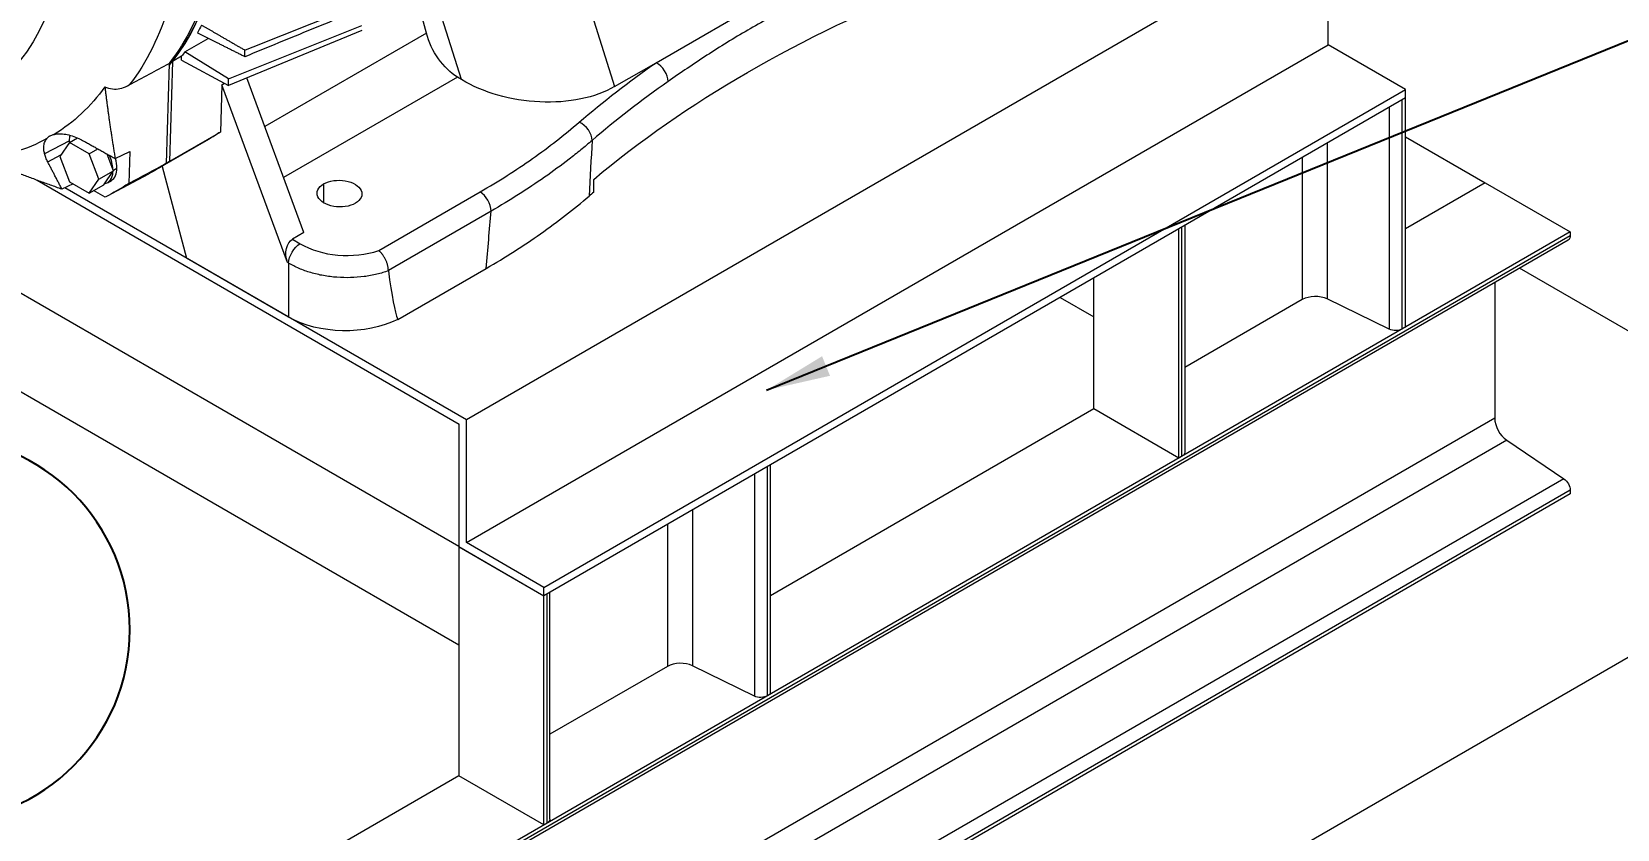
# Model space of a CAD drawing. Header units: millimetres. Extents: x -2122 to 22797, y 3569 to 89276.
# Drawn here: x 7706 to 8695, y 81278 to 81775 of the extents above; entities that cross this region are included whole.
import ezdxf
from ezdxf.enums import TextEntityAlignment as Align

# ---------------------------------------------------------------- set-up
doc = ezdxf.new("R2010")
doc.units = ezdxf.units.MM
doc.header["$LTSCALE"] = 20
doc.layers.add('IA-TEXT', color=2, linetype='Continuous')
doc.layers.add('IA-TRAZ', color=8, linetype='Continuous', lineweight=5)
doc.styles.add('ING-AMB', font='romans.shx', dxfattribs={"width": 0.75, "oblique": 15})
doc.styles.add('SALVADOR', font='romans.shx', dxfattribs={"width": 0.75, "oblique": 15})
doc.dimstyles.new('ING-AMB 16', dxfattribs={"dimscale": 16, "dimtxt": 3, "dimasz": 2.5, "dimexe": 1, "dimexo": 1, "dimgap": 1, "dimtad": 1, "dimdec": 0, "dimzin": 0, "dimdsep": 46, "dimtxsty": 'ING-AMB', "dimcen": 0.1, "dimclrd": 7, "dimclre": 7, "dimclrt": 2, "dimadec": 0, "dimazin": 0, "dimtfac": 1, "dimtdec": 0, "dimtmove": 0, "dimatfit": 0, "dimfxl": 1.25, "dimtfill": 1, "dimtolj": 1, "dimtzin": 0, "dimarcsym": 1})

# ---------------------------------------------------------------- blocks, each defined once
blk = doc.blocks.new('EJE')
blk.add_circle((0, 6), 6)
at = {"style": 'SALVADOR', "oblique": 15, "width": 0.75}
blk.add_attdef('N', text='', height=5, dxfattribs=at).set_placement((0, 6), align=Align.MIDDLE)
blk = doc.blocks.new('A$C6cb7b9ed')
at = {"color": 0, "linetype": 'Continuous', "lineweight": 0, "extrusion": (2.77556e-16, 0.816497, 0.57735)}
for p, q in [((44.74, 5876.64), (-492.66, 5566.37)), ((44.74, 5800.17), (44.74, 5876.64)), ((-431.55, 5872.77), (-400.24, 5774.12)), ((-374.39, 5789.04), (-269.11, 5849.82)), ((-517.67, 5807.37), (-523.43, 5828.95)), ((-495.69, 5778.48), (-513.52, 5834.67)), ((-641.15, 5779.04), (-557.97, 5812.17)), ((-557.97, 5809.01), (-641.15, 5774.89)), ((-517.67, 5807.37), (-618.42, 5749.2)), ((-668.27, 5795.8), (-653.69, 5804.21)), ((-641.15, 5779.04), (-668.27, 5795.8)), ((-492.66, 5489.91), (44.74, 5800.17)), ((93.01, 5772.31), (44.74, 5800.17)), ((-678.16, 5788.52), (-680.07, 5726.23)), ((-676.03, 5789.75), (-677.95, 5727.46)), ((-670.38, 5793.01), (-676.03, 5789.75)), ((-670.45, 5790.62), (-670.38, 5793.01)), ((-670.45, 5790.62), (-641.15, 5774.89)), ((-400.24, 5774.12), (-374.39, 5789.04)), ((-645.23, 5775.27), (-643.6, 5776.21)), ((-641.15, 5774.89), (-641.15, 5779.04)), ((-594.03, 5683.23), (-629.66, 5779.6)), ((-498.29, 5780.07), (-606.69, 5717.48)), ((-495.69, 5778.48), (-498.29, 5780.07)), ((-645.23, 5775.27), (-646.13, 5745.83)), ((-604.27, 5664.53), (-645.23, 5775.27)), ((-444.39, 5462.04), (93.01, 5772.31)), ((93.01, 5767.12), (-444.39, 5456.85)), ((91, 5623.07), (91, 5765.96)), ((93.01, 5767.12), (93.01, 5772.31)), ((93.01, 5624.23), (93.01, 5767.12)), ((-497.42, 5487.47), (-976.95, 5764.32)), ((82.88, 5761.27), (82.88, 5622.88)), ((-740.22, 5740.43), (-755.81, 5732.32)), ((-740.26, 5739.31), (-746.39, 5730.6)), ((-740.26, 5739.31), (-735.31, 5742.17)), ((-728.02, 5732.24), (-740.26, 5739.31)), ((-653.48, 5741.23), (-685.3, 5722.86)), ((-646.13, 5745.83), (-677.95, 5727.46)), ((44.22, 5738.95), (44.22, 5641.76)), ((93.01, 5742.84), (142.69, 5714.16)), ((-753.8, 5727.18), (-745.75, 5731.51)), ((-746.39, 5730.6), (-740.26, 5714.81)), ((-728.02, 5732.24), (-722.62, 5735.35)), ((-721.89, 5716.45), (-728.02, 5732.24)), ((-713.16, 5722.72), (-716.8, 5732.11)), ((-711.8, 5729.33), (-702.67, 5733.73)), ((-702.67, 5733.73), (-703.29, 5713.78)), ((28.66, 5729.97), (28.66, 5641.38)), ((-1004.3, 5718.88), (-497.42, 5426.23)), ((-728.02, 5707.74), (-721.89, 5716.45)), ((-721.89, 5716.45), (-712.77, 5721.72)), ((-718.51, 5713.56), (-713.16, 5721.17)), ((-713.82, 5707.43), (-690.78, 5719.76)), ((-712.77, 5721.72), (-713.16, 5722.72)), ((-713.16, 5721.17), (-712.77, 5721.72)), ((-712.91, 5722.07), (-710.66, 5723.36)), ((-682.57, 5724.43), (-667.31, 5667.2)), ((-413.32, 5708.36), (-413.32, 5716.29)), ((-760.34, 5715.73), (-497.15, 5563.78)), ((-738.05, 5713.54), (-744.97, 5710.18)), ((-492.66, 5566.37), (-743.22, 5711.03)), ((-740.26, 5714.81), (-728.02, 5707.74)), ((-728.02, 5707.74), (-718.9, 5713.01)), ((-717.94, 5705.32), (-725.33, 5709.29)), ((-718.9, 5713.01), (-718.51, 5713.56)), ((-716.62, 5714.24), (-714.14, 5715.67)), ((-581.75, 5713.47), (-581.75, 5701.74)), ((-547.43, 5671.94), (-484.16, 5708.48)), ((142.69, 5714.16), (93.01, 5685.47)), ((142.69, 5714.16), (93.01, 5685.47)), ((142.69, 5714.16), (195.73, 5683.54)), ((-477.27, 5696.56), (-541.37, 5659.55)), ((-46.39, 5543.75), (-46.39, 5686.64)), ((-44.64, 5687.65), (-44.64, 5546.2)), ((194.48, 5678.46), (-1852.59, 4496.58)), ((195.73, 5683.54), (-1851.35, 4501.66)), ((195.73, 5681.21), (-1851.35, 4499.33)), ((-594.03, 5683.23), (-601.1, 5679.14)), ((-601.1, 5679.14), (-596.32, 5676.24)), ((-48.41, 5542.59), (-48.41, 5685.47)), ((195.73, 5683.54), (195.73, 5681.21)), ((-603.57, 5630.41), (-667.31, 5667.2)), ((-603.57, 5664.1), (-604.27, 5664.53)), ((-603.57, 5664.1), (-603.57, 5630.41)), ((-535.51, 5628.98), (-480.33, 5660.84)), ((407.86, 5520.24), (164.14, 5660.95)), ((-101.44, 5573.2), (-101.44, 5654.85)), ((148.7, 5652.03), (148.7, 5567.39)), ((-122.47, 5642.71), (-101.44, 5630.57)), ((28.66, 5641.38), (-44.64, 5599.06)), ((82.88, 5622.88), (44.22, 5641.76)), ((93.01, 5624.23), (91, 5623.07)), ((-101.44, 5573.2), (-302.97, 5456.85)), ((-48.41, 5542.59), (-101.44, 5573.2)), ((148.7, 5567.39), (-1898.37, 4385.51)), ((-497.15, 5487.31), (-497.15, 5563.78)), ((-492.66, 5489.91), (-492.66, 5566.37)), ((156.16, 5553.73), (-1890.92, 4371.85)), ((156.16, 5553.73), (191.84, 5529.69)), ((-302.97, 5395.62), (-302.97, 5538.5)), ((-46.39, 5543.75), (-48.41, 5542.59)), ((191.84, 5529.69), (-1855.24, 4347.81)), ((-313.1, 5532.65), (-313.1, 5394.26)), ((-304.98, 5394.45), (-304.98, 5537.34)), ((195.73, 5522.57), (-1851.35, 4340.69)), ((-1851.35, 4215.88), (407.86, 5520.24)), ((195.73, 5520.24), (-1851.35, 4338.36)), ((195.73, 5522.57), (195.73, 5520.24)), ((-351.76, 5510.34), (-351.76, 5413.14)), ((-367.32, 5501.35), (-367.32, 5412.76)), ((-444.39, 5462.04), (-492.66, 5489.91)), ((-497.15, 5487.63), (-497.42, 5487.47)), ((-497.15, 5487.63), (-497.42, 5487.47)), ((-497.42, 5487.47), (-444.39, 5456.85)), ((-497.42, 5487.47), (-497.42, 5344.58)), ((-497.42, 5487.47), (-497.42, 5426.23)), ((-497.15, 5487.31), (-444.39, 5456.85)), ((-444.39, 5456.85), (-444.39, 5462.04)), ((-444.39, 5313.97), (-444.39, 5456.85)), ((-442.37, 5315.13), (-442.37, 5458.02)), ((-440.62, 5317.58), (-440.62, 5459.03)), ((-367.32, 5412.76), (-440.62, 5370.44)), ((-313.1, 5394.26), (-351.76, 5413.14)), ((-302.97, 5395.62), (-304.98, 5394.45)), ((-497.42, 5344.58), (-1904.38, 4532.28)), ((-444.39, 5313.97), (-497.42, 5344.58)), ((-442.37, 5315.13), (-444.39, 5313.97))]:
    blk.add_line(p, q, dxfattribs=at)
at = {"color": 0, "linetype": 'Continuous', "lineweight": 0}
for centre, major_axis, ratio, start_param, end_param in [((-865.3, 6034.63), (157.5, -272.8), 0.57735, 0.230017, 1.34078), ((-865.3, 6034.63), (157.42, -272.66), 0.57735, 0.212669, 0.785398), ((-374.58, 5780.98), (-5.72, 8.2), 0.626579, -2.407948, -0.863221), ((248.01, 5465.08), (-799.52, 18.6), 0.59245, -0.679718, -0.580957), ((-422.57, 5743.83), (-6.52, 7.58), 0.673474, -2.474411, -0.92932), ((-725.02, 5728.79), (-8.4, 14.55), 0.57735, -2.299742, -1.724903), ((-722.54, 5730.22), (-8.4, 14.55), 0.57735, -2.356194, -1.945789), ((-725.02, 5728.79), (8.4, -14.55), 0.57735, -0.205347, 0.728945), ((-722.54, 5730.22), (8.4, -14.55), 0.57735, 0, 0.785398), ((-484.34, 5700.42), (-5, 8.66), 0.57735, -2.330015, -0.811578), ((248.4, 5448.79), (-800, 0), 0.57735, -0.596782, -0.59041), ((-568.03, 5692.57), (40, -0.93), 0.59226, -2.342401, -1.015973), ((-539.83, 5660.43), (-1.04, -1.91), 0.591246, -0.805662, -0.682192), ((-568.22, 7205.77), (34.91, -1579.58), 0.022659, -0.205707, -0.059962), ((36.8, 5636.69), (-11.5, 0), 0.57735, -2.272956, -0.785398), ((156.83, 5562.7), (5.75, -9.96), 0.57735, -2.356194, -0.868637), ((-359.18, 5408.07), (-11.5, 0), 0.57735, -2.272956, -0.785398)]:
    blk.add_ellipse(centre, major_axis=major_axis, ratio=ratio, start_param=start_param, end_param=end_param, dxfattribs=at)
at = {"color": 0, "linetype": 'Continuous', "lineweight": 0, "extrusion": (-8.32667e-17, 1.44222e-16, -1)}
for centre, major_axis, start_param, end_param in [((-867.42, 6033.4), (157.5, -272.8), -0.785398, -0.230017), ((-497.74, 5804.23), (-15, 25.98), -2.330015, -1.134464)]:
    blk.add_ellipse(centre, major_axis=major_axis, ratio=0.57735, start_param=start_param, end_param=end_param, dxfattribs=at)
at = {"color": 0, "linetype": 'Continuous', "lineweight": 0, "extrusion": (6.4674e-17, 1.65537e-16, -1)}
blk.add_ellipse((-929.25, 5997.7), major_axis=(132.44, -229.39), ratio=0.57735, start_param=-0.785398, end_param=0.728737, dxfattribs=at)
at = {"color": 0, "linetype": 'Continuous', "lineweight": 0, "extrusion": (-1.55378e-16, 1.02589e-16, -1)}
blk.add_ellipse((-891.59, 6019.44), major_axis=(157.05, -272.02), ratio=0.57735, start_param=-0.785398, end_param=-0.229258, dxfattribs=at)
at = {"color": 0, "linetype": 'Continuous', "lineweight": 0, "extrusion": (-3.88736e-17, 1.1019e-16, -1)}
blk.add_ellipse((248.4, 5473.53), major_axis=(-799.94, -17.68), ratio=0.562044, start_param=0.609204, end_param=0.986437, dxfattribs=at)
at = {"color": 0, "linetype": 'Continuous', "lineweight": 0, "extrusion": (7.75554e-17, 3.6527e-16, -1)}
blk.add_ellipse((-859.64, 6037.89), major_axis=(157.5, -272.8), ratio=0.57735, start_param=-0.348185, end_param=-0.320639, dxfattribs=at)
at = {"color": 0, "linetype": 'Continuous', "lineweight": 0, "extrusion": (-3.14741e-17, 1.10026e-16, -1)}
blk.add_ellipse((-859.64, 6037.89), major_axis=(157.5, -272.8), ratio=0.57735, start_param=-0.248237, end_param=-0.230017, dxfattribs=at)
at = {"color": 0, "linetype": 'Continuous', "lineweight": 0, "extrusion": (3.6079e-17, 1.15687e-16, -1)}
blk.add_ellipse((86.69, 5547.36), major_axis=(641.63, 70.93), ratio=0.606087, start_param=-2.417371, end_param=-2.303384, dxfattribs=at)
at = {"color": 0, "linetype": 'Continuous', "lineweight": 0, "extrusion": (-1.44057e-18, 1.67823e-16, -1)}
blk.add_ellipse((-450.43, 5804.61), major_axis=(-67.43, 7.84), ratio=0.584125, start_param=-2.475711, end_param=-0.904914, dxfattribs=at)
at = {"color": 0, "linetype": 'Continuous', "lineweight": 0, "extrusion": (1.57104e-16, 2.83e-16, -1)}
blk.add_ellipse((-906.67, 6010.74), major_axis=(154.6, -267.77), ratio=0.57735, start_param=-0.253808, end_param=-0.014662, dxfattribs=at)
at = {"color": 0, "linetype": 'Continuous', "lineweight": 0, "extrusion": (1.36785e-16, 2.0717e-16, -1)}
for centre, major_axis, start_param, end_param in [((-906.67, 6010.74), (154.6, -267.77), 0.014662, 0.253808), ((-890.04, 6020.34), (179.58, -311.04), -0.040816, 0.040816)]:
    blk.add_ellipse(centre, major_axis=major_axis, ratio=0.57735, start_param=start_param, end_param=end_param, dxfattribs=at)
at = {"color": 0, "linetype": 'Continuous', "lineweight": 0, "extrusion": (2.53252e-16, 3.38511e-16, -1)}
blk.add_ellipse((-722.54, 5730.22), major_axis=(-12.5, 21.65), ratio=0.57735, start_param=-0.785398, end_param=-0.611514, dxfattribs=at)
at = {"color": 0, "linetype": 'Continuous', "lineweight": 0, "extrusion": (8.49925e-17, 2.41367e-16, -1)}
blk.add_ellipse((-722.54, 5730.22), major_axis=(-12.5, 21.65), ratio=0.57735, start_param=-0.837647, end_param=-0.785398, dxfattribs=at)
at = {"color": 0, "linetype": 'Continuous', "lineweight": 0, "extrusion": (-3.51927e-17, 1.71978e-16, -1)}
blk.add_ellipse((-833.48, 6053), major_axis=(180, -311.77), ratio=0.57735, start_param=-0.041679, end_param=0, dxfattribs=at)
at = {"color": 0, "linetype": 'Continuous', "lineweight": 0, "extrusion": (9.16287e-18, 2.61685e-16, -1)}
blk.add_ellipse((-867.42, 6033.4), major_axis=(180, -311.77), ratio=0.57735, start_param=-0.041679, end_param=0.018517, dxfattribs=at)
at = {"color": 0, "linetype": 'Continuous', "lineweight": 0, "extrusion": (1.0903e-16, 2.55245e-16, -1)}
blk.add_ellipse((-865.3, 6034.63), major_axis=(180, -311.77), ratio=0.57735, start_param=-0.041679, end_param=0.005893, dxfattribs=at)
at = {"color": 0, "linetype": 'Continuous', "lineweight": 0, "extrusion": (-5.2911e-17, 1.12285e-16, -1)}
blk.add_ellipse((-571.85, 5707.46), major_axis=(-14, 0.33), ratio=0.59226, start_param=-5.511581, end_param=-2.369988, dxfattribs=at)
at = {"color": 0, "linetype": 'Continuous', "lineweight": 0, "extrusion": (-6.63433e-17, 5.70714e-17, -1)}
blk.add_ellipse((-571.85, 5707.46), major_axis=(-14, 0.33), ratio=0.59226, start_param=-2.369988, end_param=0.771605, dxfattribs=at)
at = {"color": 0, "linetype": 'Continuous', "lineweight": 0, "extrusion": (-6.8307e-17, 2.13092e-16, -1)}
blk.add_ellipse((-597.2, 5668.61), major_axis=(2.11, -11.2), ratio=0.695691, start_param=1.331159, end_param=2.901955, dxfattribs=at)
at = {"color": 0, "linetype": 'Continuous', "lineweight": 0, "extrusion": (2.77289e-16, 3.52389e-16, -1)}
blk.add_ellipse((191.48, 5683.66), major_axis=(3, -5.2), ratio=0.57735, start_param=-0.785398, end_param=0, dxfattribs=at)
at = {"color": 0, "linetype": 'Continuous', "lineweight": 0, "extrusion": (-1.08394e-16, 1.95767e-16, -1)}
blk.add_ellipse((-596.5, 5668.19), major_axis=(5.19, 8.55), ratio=0.562039, start_param=-2.368946, end_param=-0.79815, dxfattribs=at)
at = {"color": 0, "linetype": 'Continuous', "lineweight": 0, "extrusion": (8.2594e-18, 1.11022e-16, -1)}
blk.add_ellipse((-568.22, 5650.82), major_axis=(-50, 0), ratio=0.57735, start_param=-2.28381, end_param=-0.785398, dxfattribs=at)
at = {"color": 0, "linetype": 'Continuous', "lineweight": 0, "extrusion": (-5.5108e-17, -5.55112e-17, -1)}
blk.add_ellipse((86.75, 5625.52), major_axis=(-6, 0), ratio=0.57735, start_param=-2.356194, end_param=-0.868637, dxfattribs=at)
at = {"color": 0, "linetype": 'Continuous', "lineweight": 0, "extrusion": (1.83839e-18, -5.55112e-17, -1)}
blk.add_ellipse((-50.64, 5546.2), major_axis=(6, 0), ratio=0.57735, start_param=0, end_param=0.785398, dxfattribs=at)
at = {"color": 0, "linetype": 'Continuous', "lineweight": 0, "extrusion": (2.32933e-16, 2.62682e-16, -1)}
blk.add_ellipse((191.48, 5525.02), major_axis=(3, -5.2), ratio=0.57735, start_param=-2.272956, end_param=-0.785398, dxfattribs=at)
at = {"color": 0, "linetype": 'Continuous', "lineweight": 0, "extrusion": (4.75322e-17, -5.55112e-17, -1)}
blk.add_ellipse((-309.23, 5396.9), major_axis=(-6, 0), ratio=0.57735, start_param=-2.356194, end_param=-0.868637, dxfattribs=at)
at = {"color": 0, "linetype": 'Continuous', "lineweight": 0, "extrusion": (1.66653e-17, 2.22045e-16, -1)}
blk.add_ellipse((-446.62, 5317.58), major_axis=(6, 0), ratio=0.57735, start_param=0, end_param=0.785398, dxfattribs=at)
at = {"color": 0, "linetype": 'Continuous', "lineweight": 0}
for points, knots in [([(-262.9, 5837.33), (-267.62, 5835.07), (-272.3, 5832.83), (-281.55, 5828.3), (-286.13, 5826.02), (-295.19, 5821.39), (-299.67, 5819.04), (-308.54, 5814.23), (-312.93, 5811.78), (-321.62, 5806.77), (-325.91, 5804.21), (-334.38, 5799), (-338.57, 5796.34), (-346.84, 5790.97), (-350.93, 5788.25), (-358.98, 5782.78), (-362.96, 5780.03), (-366.88, 5777.29)], [0, 0, 0, 0, 0.0183975, 0.0183975, 0.036795, 0.036795, 0.0551925, 0.0551925, 0.07359, 0.07359, 0.0919875, 0.0919875, 0.1103849, 0.1103849, 0.1287824, 0.1287824, 0.1471799, 0.1471799, 0.1471799, 0.1471799]), ([(-630.94, 5796.88), (-617, 5802.43), (-603.05, 5807.98), (-575.16, 5819.09), (-561.21, 5824.64), (-547.26, 5830.19)], [0, 0, 0, 0, 5.107391, 5.107391, 10.214781, 10.214781, 10.214781, 10.214781]), ([(-547.22, 5827.06), (-561.17, 5821.34), (-575.12, 5815.62), (-603.01, 5804.18), (-616.96, 5798.47), (-630.91, 5792.75)], [0.00001, 0.00001, 0.00001, 0.00001, 5.106669, 5.106669, 10.213422, 10.213422, 10.213422, 10.213422]), ([(-718.2, 5773.96), (-717.89, 5773.82), (-717.58, 5773.68), (-715.64, 5772.94), (-713.87, 5772.61), (-710.8, 5772.6), (-709.27, 5772.78), (-706.11, 5773.65), (-704.47, 5774.33), (-702.96, 5775.14)], [-52.803982, -52.803982, -52.803982, -52.803982, -52.64005, -52.64005, -51.81997, -51.81997, -51.194696, -51.194696, -50.569421, -50.569421, -50.569421, -50.569421]), ([(-484.16, 5708.48), (-472.67, 5715.11), (-461.78, 5722.05), (-441.19, 5736.52), (-431.49, 5744.05), (-422.38, 5751.89)], [0, 0, 0, 0, 0.04852404, 0.04852404, 0.09704809, 0.09704809, 0.09704809, 0.09704809]), ([(-755.81, 5732.32), (-755.9, 5732.69), (-755.98, 5733.04), (-756.24, 5734.44), (-756.33, 5735.49), (-756.24, 5737.49), (-756.07, 5738.44), (-755.44, 5740.17), (-754.99, 5740.95), (-754.39, 5741.64), (-754.37, 5741.66), (-754.35, 5741.69)], [1.786465, 1.786465, 1.786465, 1.786465, 1.938533, 1.938533, 2.399975, 2.399975, 2.861416, 2.861416, 3.322857, 3.322857, 3.340038, 3.340038, 3.340038, 3.340038]), ([(-749.82, 5744.31), (-750.45, 5744.1), (-751.03, 5743.89), (-751.88, 5743.54), (-752.17, 5743.41), (-752.59, 5743.21), (-752.74, 5743.13), (-753, 5742.99), (-753.11, 5742.93), (-753.34, 5742.79), (-753.45, 5742.71), (-753.75, 5742.49), (-753.91, 5742.36), (-754.21, 5742.03), (-754.31, 5741.86), (-754.35, 5741.69)], [8.0773622, 8.0773622, 8.0773622, 8.0773622, 8.3110606, 8.3110606, 8.4488105, 8.4488105, 8.5292865, 8.5292865, 8.5974234, 8.5974234, 8.6796795, 8.6796795, 8.8291137, 8.8291137, 9.04265, 9.04265, 9.04265, 9.04265]), ([(-749.82, 5744.31), (-749.78, 5744.32), (-749.74, 5744.33), (-748.69, 5744.58), (-747.57, 5744.71), (-745.18, 5744.73), (-743.9, 5744.61), (-741.3, 5744.17), (-739.97, 5743.84), (-737.29, 5742.99), (-735.85, 5742.43), (-733.36, 5741.29), (-732.32, 5740.76), (-731.29, 5740.18)], [4.228559, 4.228559, 4.228559, 4.228559, 4.245739, 4.245739, 4.707181, 4.707181, 5.168622, 5.168622, 5.630063, 5.630063, 6.114696, 6.114696, 6.456351, 6.456351, 6.456351, 6.456351]), ([(-414.29, 5740.6), (-416.6, 5738.62), (-418.96, 5736.65), (-423.75, 5732.75), (-426.19, 5730.81), (-433.62, 5725.07), (-438.72, 5721.32), (-454.48, 5710.31), (-465.57, 5703.27), (-477.27, 5696.56)], [0, 0, 0, 0, 0.01240499, 0.01240499, 0.02480999, 0.02480999, 0.04961998, 0.04961998, 0.09923996, 0.09923996, 0.09923996, 0.09923996]), ([(-753.8, 5727.18), (-754.27, 5728.09), (-754.68, 5728.98), (-755.34, 5730.7), (-755.61, 5731.53), (-755.81, 5732.32)], [1.1122453, 1.1122453, 1.1122453, 1.1122453, 1.4539, 1.4539, 1.7864653, 1.7864653, 1.7864653, 1.7864653]), ([(-480.33, 5660.84), (-468.45, 5667.7), (-457.15, 5674.89), (-435.72, 5689.94), (-425.6, 5697.8), (-416.17, 5705.92)], [0, 0, 0, 0, 5.040249, 5.040249, 10.121882, 10.121882, 10.121882, 10.121882]), ([(-541.37, 5659.55), (-541.38, 5660.08), (-541.42, 5660.63), (-541.51, 5661.2), (-541.55, 5661.48), (-541.6, 5661.76), (-541.66, 5662.06), (-541.71, 5662.28), (-541.76, 5662.51), (-541.82, 5662.74), (-541.84, 5662.81), (-541.85, 5662.87), (-541.87, 5662.94), (-542.03, 5663.53), (-542.22, 5664.12), (-542.44, 5664.71), (-542.64, 5665.25), (-542.88, 5665.8), (-543.13, 5666.32), (-543.15, 5666.37), (-543.18, 5666.41), (-543.2, 5666.46), (-543.48, 5667.03), (-543.78, 5667.57), (-544.11, 5668.1), (-544.27, 5668.37), (-544.44, 5668.63), (-544.61, 5668.88), (-544.77, 5669.11), (-544.94, 5669.33), (-545.1, 5669.55), (-545.12, 5669.57), (-545.13, 5669.58), (-545.14, 5669.6), (-545.5, 5670.07), (-545.88, 5670.5), (-546.26, 5670.89), (-546.45, 5671.09), (-546.65, 5671.28), (-546.84, 5671.45), (-546.94, 5671.54), (-547.04, 5671.63), (-547.14, 5671.71), (-547.24, 5671.79), (-547.34, 5671.87), (-547.43, 5671.94)], [0, 0, 0, 0, 0.0018942, 0.0018942, 0.0018942, 0.0028413, 0.0028413, 0.0028413, 0.00357759, 0.00357759, 0.00357759, 0.0037884, 0.0037884, 0.0037884, 0.0056826, 0.0056826, 0.0056826, 0.00742872, 0.00742872, 0.00742872, 0.00757681, 0.00757681, 0.00757681, 0.00947101, 0.00947101, 0.00947101, 0.01041811, 0.01041811, 0.01041811, 0.01129217, 0.01129217, 0.01129217, 0.01136521, 0.01136521, 0.01136521, 0.01325941, 0.01325941, 0.01325941, 0.01420651, 0.01420651, 0.01420651, 0.01468006, 0.01468006, 0.01468006, 0.01515361, 0.01515361, 0.01515361, 0.01515361]), ([(-541.35, 5659.33), (-543.63, 5658.51), (-546.02, 5657.79), (-548.5, 5657.19), (-551.11, 5656.56), (-553.81, 5656.07), (-556.57, 5655.71), (-559.32, 5655.36), (-562.14, 5655.14), (-564.97, 5655.07), (-567.79, 5654.99), (-570.64, 5655.06), (-573.46, 5655.27), (-576.28, 5655.48), (-579.07, 5655.83), (-581.8, 5656.32), (-584.53, 5656.8), (-587.19, 5657.43), (-589.75, 5658.18), (-592.31, 5658.93), (-594.76, 5659.8), (-597.08, 5660.8), (-599.39, 5661.79), (-601.57, 5662.9), (-603.57, 5664.1)], [0.218129, 0.218129, 0.218129, 0.218129, 0.380111, 0.380111, 0.380111, 0.550209, 0.550209, 0.550209, 0.720307, 0.720307, 0.720307, 0.890405, 0.890405, 0.890405, 1.060503, 1.060503, 1.060503, 1.2306, 1.2306, 1.2306, 1.400698, 1.400698, 1.400698, 1.570796, 1.570796, 1.570796, 1.570796])]:
    blk.add_open_spline(points, degree=3, knots=knots, dxfattribs=at)
for points, weights in [([(-630.91, 5792.75), (-646.53, 5800.6), (-660.53, 5807.66)], [1.03628107644, 1.07781489642, 1.11683998492]), ([(-657.85, 5812.49), (-645.09, 5805.08), (-630.94, 5796.88)], [1.12419440465, 1.08437780775, 1.04274625989]), ([(-718.2, 5773.96), (-715.64, 5752.54), (-711.8, 5729.33)], [1.00351977488, 1.0187382128, 1.02498660572]), ([(-731.29, 5740.18), (-721.85, 5734.91), (-711.8, 5729.33)], [1.00284550647, 1.00394529039, 1.00394176556]), ([(-744.97, 5710.18), (-772.19, 5719.9), (-795.84, 5729.14)], [1.02498660572, 1.0187382128, 1.00351977488]), ([(-744.97, 5710.18), (-749.54, 5718.93), (-753.8, 5727.18)], [1.00394176556, 1.00394529039, 1.00284550647])]:
    blk.add_rational_spline(points, weights, degree=2, dxfattribs=at)
for points in [[(-630.91, 5792.75), (-630.92, 5794.13), (-630.93, 5795.5), (-630.94, 5796.88)], [(-702.96, 5775.14), (-694.69, 5779.6), (-686.42, 5784.06), (-678.16, 5788.52)], [(-414.29, 5740.6), (-414.92, 5729.16), (-415.55, 5717.6), (-416.17, 5705.92)], [(-703.29, 5713.78), (-695.55, 5717.93), (-687.81, 5722.08), (-680.07, 5726.23)], [(-480.33, 5660.84), (-479.32, 5672.86), (-478.3, 5684.77), (-477.27, 5696.56)]]:
    blk.add_open_spline(points, degree=3, dxfattribs=at)

msp = doc.modelspace()

# ---------------------------------------------------------------- block references
at = {"layer": 'IA-TEXT'}
ref = msp.add_blockref('EJE', (7647.11, 81282.05, 20384.21), dxfattribs=dict(at, xscale=-20, yscale=20, zscale=20))
ref.add_attrib('N', '5', dxfattribs={"layer": '0', "height": 100, "style": 'SALVADOR', "oblique": 15, "width": 0.75}).set_placement((7647.11, 81402.05, 20384.21), align=Align.MIDDLE)
at = {"layer": 'IA-TRAZ'}
msp.add_blockref('A$C6cb7b9ed', (8469.77, 75966.46, 10192.11), dxfattribs=at)

# ---------------------------------------------------------------- leaders
at = {"layer": 'IA-TEXT'}
msp.add_leader([(8164.3, 81551.41, 30576.32), (8727.59, 81779.86, 30576.32), (8763.77, 81779.86, 30576.32)], dimstyle='ING-AMB 16', override={"dimgap": 1, "dimtad": 0}, dxfattribs=at)

doc.saveas('drawing.dxf')
